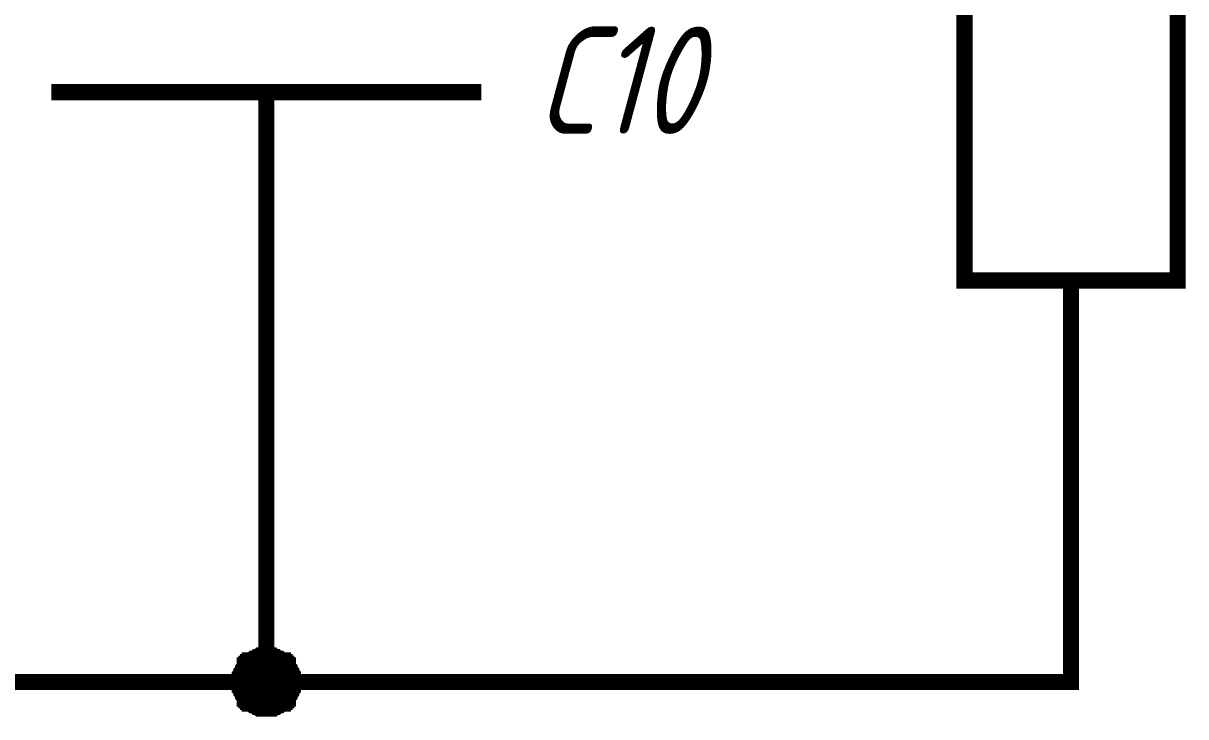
# Model space of a CAD drawing. Extents: x 260 to 1101, y 70 to 664.
# Drawn here: x 519.6 to 541.26, y 128.63 to 141.56 of the extents above; entities that cross this region are included whole.
import ezdxf

# ---------------------------------------------------------------- set-up
doc = ezdxf.new("R2010")
doc.units = 0
doc.header["$MEASUREMENT"] = 0
doc.layers.add('Sheet', color=255, linetype='CONTINUOUS')
doc.styles.add('GOST type A0', font='', dxfattribs={"oblique": 15, "height": 3.5})
doc.styles.get('GOST type A0').set_extended_font_data('GOST type A')

msp = doc.modelspace()

# ---------------------------------------------------------------- linework, layer by layer
at = {"layer": 'Sheet', "const_width": 0.3}
msp.add_lwpolyline([(537.14, 146.771), (541.115, 146.771), (541.115, 136.767), (537.14, 136.767), (537.14, 146.771)], close=True, dxfattribs=at)
at = {"layer": 'Sheet'}
for points, const_width in [([(520.121, 140.278), (528.133, 140.278)], 0.3), ([(524.127, 140.278), (524.127, 137.793)], 0.3), ([(524.127, 137.793), (524.127, 129.28), (509.127, 129.28)], 0.3), ([(539.127, 136.767), (539.127, 134.282)], 0.3), ([(539.127, 134.282), (539.127, 129.28), (524.127, 129.28)], 0.3), ([(523.63, 129.28), (523.63, 129.311), (523.63, 129.342), (523.63, 129.342), (523.63, 129.373), (523.63, 129.405), (523.661, 129.436), (523.661, 129.467), (523.661, 129.467), (523.692, 129.498), (523.692, 129.529), (523.692, 129.529), (523.723, 129.56), (523.723, 129.591), (523.754, 129.591), (523.754, 129.622), (523.786, 129.622), (523.786, 129.653), (523.817, 129.653), (523.817, 129.684), (523.848, 129.684), (523.879, 129.715), (523.879, 129.715), (523.91, 129.715), (523.941, 129.746), (523.941, 129.746), (523.972, 129.746), (524.003, 129.777), (524.034, 129.777), (524.065, 129.777), (524.065, 129.777), (524.096, 129.777), (524.127, 129.777)], 0.3), ([(523.63, 129.28), (523.63, 129.311), (523.63, 129.342), (523.63, 129.342), (523.63, 129.373), (523.63, 129.405), (523.661, 129.436), (523.661, 129.467), (523.661, 129.467), (523.692, 129.498), (523.692, 129.529), (523.692, 129.529), (523.723, 129.56), (523.723, 129.591), (523.754, 129.591), (523.754, 129.622), (523.786, 129.622), (523.786, 129.653), (523.817, 129.653), (523.817, 129.684), (523.848, 129.684), (523.879, 129.715), (523.879, 129.715), (523.91, 129.715), (523.941, 129.746), (523.941, 129.746), (523.972, 129.746), (524.003, 129.777), (524.034, 129.777), (524.065, 129.777), (524.065, 129.777), (524.096, 129.777), (524.127, 129.777)], 0.3), ([(523.63, 129.28), (523.63, 129.311), (523.63, 129.342), (523.63, 129.342), (523.63, 129.373), (523.63, 129.405), (523.661, 129.436), (523.661, 129.467), (523.661, 129.467), (523.692, 129.498), (523.692, 129.529), (523.692, 129.529), (523.723, 129.56), (523.723, 129.591), (523.754, 129.591), (523.754, 129.622), (523.786, 129.622), (523.786, 129.653), (523.817, 129.653), (523.817, 129.684), (523.848, 129.684), (523.879, 129.715), (523.879, 129.715), (523.91, 129.715), (523.941, 129.746), (523.941, 129.746), (523.972, 129.746), (524.003, 129.777), (524.034, 129.777), (524.065, 129.777), (524.065, 129.777), (524.096, 129.777), (524.127, 129.777)], 0.3), ([(523.63, 129.28), (523.63, 129.311), (523.63, 129.342), (523.63, 129.342), (523.63, 129.373), (523.63, 129.405), (523.661, 129.436), (523.661, 129.467), (523.661, 129.467), (523.692, 129.498), (523.692, 129.529), (523.692, 129.529), (523.723, 129.56), (523.723, 129.591), (523.754, 129.591), (523.754, 129.622), (523.786, 129.622), (523.786, 129.653), (523.817, 129.653), (523.817, 129.684), (523.848, 129.684), (523.879, 129.715), (523.879, 129.715), (523.91, 129.715), (523.941, 129.746), (523.941, 129.746), (523.972, 129.746), (524.003, 129.777), (524.034, 129.777), (524.065, 129.777), (524.065, 129.777), (524.096, 129.777), (524.127, 129.777)], 0.3), ([(523.63, 129.28), (523.63, 129.311), (523.63, 129.342), (523.63, 129.342), (523.63, 129.373), (523.63, 129.405), (523.661, 129.436), (523.661, 129.467), (523.661, 129.467), (523.692, 129.498), (523.692, 129.529), (523.692, 129.529), (523.723, 129.56), (523.723, 129.591), (523.754, 129.591), (523.754, 129.622), (523.786, 129.622), (523.786, 129.653), (523.817, 129.653), (523.817, 129.684), (523.848, 129.684), (523.879, 129.715), (523.879, 129.715), (523.91, 129.715), (523.941, 129.746), (523.941, 129.746), (523.972, 129.746), (524.003, 129.777), (524.034, 129.777), (524.065, 129.777), (524.065, 129.777), (524.096, 129.777), (524.127, 129.777)], 0.0991), ([(523.63, 129.28), (523.63, 129.311), (523.63, 129.342), (523.63, 129.342), (523.63, 129.373), (523.63, 129.405), (523.661, 129.436), (523.661, 129.467), (523.661, 129.467), (523.692, 129.498), (523.692, 129.529), (523.692, 129.529), (523.723, 129.56), (523.723, 129.591), (523.754, 129.591), (523.754, 129.622), (523.786, 129.622), (523.786, 129.653), (523.817, 129.653), (523.817, 129.684), (523.848, 129.684), (523.879, 129.715), (523.879, 129.715), (523.91, 129.715), (523.941, 129.746), (523.941, 129.746), (523.972, 129.746), (524.003, 129.777), (524.034, 129.777), (524.065, 129.777), (524.065, 129.777), (524.096, 129.777), (524.127, 129.777)], 0.0991), ([(523.63, 129.28), (523.63, 129.311), (523.63, 129.342), (523.63, 129.342), (523.63, 129.373), (523.63, 129.405), (523.661, 129.436), (523.661, 129.467), (523.661, 129.467), (523.692, 129.498), (523.692, 129.529), (523.692, 129.529), (523.723, 129.56), (523.723, 129.591), (523.754, 129.591), (523.754, 129.622), (523.786, 129.622), (523.786, 129.653), (523.817, 129.653), (523.817, 129.684), (523.848, 129.684), (523.879, 129.715), (523.879, 129.715), (523.91, 129.715), (523.941, 129.746), (523.941, 129.746), (523.972, 129.746), (524.003, 129.777), (524.034, 129.777), (524.065, 129.777), (524.065, 129.777), (524.096, 129.777), (524.127, 129.777)], 0.0991), ([(523.63, 129.28), (523.63, 129.311), (523.63, 129.342), (523.63, 129.342), (523.63, 129.373), (523.63, 129.405), (523.661, 129.436), (523.661, 129.467), (523.661, 129.467), (523.692, 129.498), (523.692, 129.529), (523.692, 129.529), (523.723, 129.56), (523.723, 129.591), (523.754, 129.591), (523.754, 129.622), (523.786, 129.622), (523.786, 129.653), (523.817, 129.653), (523.817, 129.684), (523.848, 129.684), (523.879, 129.715), (523.879, 129.715), (523.91, 129.715), (523.941, 129.746), (523.941, 129.746), (523.972, 129.746), (524.003, 129.777), (524.034, 129.777), (524.065, 129.777), (524.065, 129.777), (524.096, 129.777), (524.127, 129.777)], 0.0991), ([(524.127, 129.777), (524.127, 129.777)], 0.3), ([(524.127, 129.777), (524.158, 129.777), (524.189, 129.777), (524.189, 129.777), (524.22, 129.777), (524.251, 129.777), (524.282, 129.746), (524.313, 129.746), (524.313, 129.746), (524.345, 129.715), (524.376, 129.715), (524.376, 129.715), (524.407, 129.684), (524.438, 129.684), (524.438, 129.653), (524.469, 129.653), (524.469, 129.622), (524.5, 129.622), (524.5, 129.591), (524.531, 129.591), (524.531, 129.56), (524.562, 129.529), (524.562, 129.529), (524.562, 129.498), (524.593, 129.467), (524.593, 129.467), (524.593, 129.436), (524.624, 129.405), (524.624, 129.373), (524.624, 129.342), (524.624, 129.342), (524.624, 129.311), (524.624, 129.28)], 0.3), ([(524.127, 129.777), (524.127, 129.777)], 0.3), ([(524.127, 129.777), (524.158, 129.777), (524.189, 129.777), (524.189, 129.777), (524.22, 129.777), (524.251, 129.777), (524.282, 129.746), (524.313, 129.746), (524.313, 129.746), (524.345, 129.715), (524.376, 129.715), (524.376, 129.715), (524.407, 129.684), (524.438, 129.684), (524.438, 129.653), (524.469, 129.653), (524.469, 129.622), (524.5, 129.622), (524.5, 129.591), (524.531, 129.591), (524.531, 129.56), (524.562, 129.529), (524.562, 129.529), (524.562, 129.498), (524.593, 129.467), (524.593, 129.467), (524.593, 129.436), (524.624, 129.405), (524.624, 129.373), (524.624, 129.342), (524.624, 129.342), (524.624, 129.311), (524.624, 129.28)], 0.3), ([(524.127, 129.777), (524.127, 129.777)], 0.3), ([(524.127, 129.777), (524.158, 129.777), (524.189, 129.777), (524.189, 129.777), (524.22, 129.777), (524.251, 129.777), (524.282, 129.746), (524.313, 129.746), (524.313, 129.746), (524.345, 129.715), (524.376, 129.715), (524.376, 129.715), (524.407, 129.684), (524.438, 129.684), (524.438, 129.653), (524.469, 129.653), (524.469, 129.622), (524.5, 129.622), (524.5, 129.591), (524.531, 129.591), (524.531, 129.56), (524.562, 129.529), (524.562, 129.529), (524.562, 129.498), (524.593, 129.467), (524.593, 129.467), (524.593, 129.436), (524.624, 129.405), (524.624, 129.373), (524.624, 129.342), (524.624, 129.342), (524.624, 129.311), (524.624, 129.28)], 0.3), ([(524.127, 129.777), (524.127, 129.777)], 0.3), ([(524.127, 129.777), (524.158, 129.777), (524.189, 129.777), (524.189, 129.777), (524.22, 129.777), (524.251, 129.777), (524.282, 129.746), (524.313, 129.746), (524.313, 129.746), (524.345, 129.715), (524.376, 129.715), (524.376, 129.715), (524.407, 129.684), (524.438, 129.684), (524.438, 129.653), (524.469, 129.653), (524.469, 129.622), (524.5, 129.622), (524.5, 129.591), (524.531, 129.591), (524.531, 129.56), (524.562, 129.529), (524.562, 129.529), (524.562, 129.498), (524.593, 129.467), (524.593, 129.467), (524.593, 129.436), (524.624, 129.405), (524.624, 129.373), (524.624, 129.342), (524.624, 129.342), (524.624, 129.311), (524.624, 129.28)], 0.3), ([(524.127, 129.777), (524.127, 129.777)], 0.0991), ([(524.127, 129.777), (524.158, 129.777), (524.189, 129.777), (524.189, 129.777), (524.22, 129.777), (524.251, 129.777), (524.282, 129.746), (524.313, 129.746), (524.313, 129.746), (524.345, 129.715), (524.376, 129.715), (524.376, 129.715), (524.407, 129.684), (524.438, 129.684), (524.438, 129.653), (524.469, 129.653), (524.469, 129.622), (524.5, 129.622), (524.5, 129.591), (524.531, 129.591), (524.531, 129.56), (524.562, 129.529), (524.562, 129.529), (524.562, 129.498), (524.593, 129.467), (524.593, 129.467), (524.593, 129.436), (524.624, 129.405), (524.624, 129.373), (524.624, 129.342), (524.624, 129.342), (524.624, 129.311), (524.624, 129.28)], 0.0991), ([(524.127, 129.777), (524.127, 129.777)], 0.0991), ([(524.127, 129.777), (524.158, 129.777), (524.189, 129.777), (524.189, 129.777), (524.22, 129.777), (524.251, 129.777), (524.282, 129.746), (524.313, 129.746), (524.313, 129.746), (524.345, 129.715), (524.376, 129.715), (524.376, 129.715), (524.407, 129.684), (524.438, 129.684), (524.438, 129.653), (524.469, 129.653), (524.469, 129.622), (524.5, 129.622), (524.5, 129.591), (524.531, 129.591), (524.531, 129.56), (524.562, 129.529), (524.562, 129.529), (524.562, 129.498), (524.593, 129.467), (524.593, 129.467), (524.593, 129.436), (524.624, 129.405), (524.624, 129.373), (524.624, 129.342), (524.624, 129.342), (524.624, 129.311), (524.624, 129.28)], 0.0991), ([(524.127, 129.777), (524.127, 129.777)], 0.0991), ([(524.127, 129.777), (524.158, 129.777), (524.189, 129.777), (524.189, 129.777), (524.22, 129.777), (524.251, 129.777), (524.282, 129.746), (524.313, 129.746), (524.313, 129.746), (524.345, 129.715), (524.376, 129.715), (524.376, 129.715), (524.407, 129.684), (524.438, 129.684), (524.438, 129.653), (524.469, 129.653), (524.469, 129.622), (524.5, 129.622), (524.5, 129.591), (524.531, 129.591), (524.531, 129.56), (524.562, 129.529), (524.562, 129.529), (524.562, 129.498), (524.593, 129.467), (524.593, 129.467), (524.593, 129.436), (524.624, 129.405), (524.624, 129.373), (524.624, 129.342), (524.624, 129.342), (524.624, 129.311), (524.624, 129.28)], 0.0991), ([(524.127, 129.777), (524.127, 129.777)], 0.0991), ([(524.127, 129.777), (524.158, 129.777), (524.189, 129.777), (524.189, 129.777), (524.22, 129.777), (524.251, 129.777), (524.282, 129.746), (524.313, 129.746), (524.313, 129.746), (524.345, 129.715), (524.376, 129.715), (524.376, 129.715), (524.407, 129.684), (524.438, 129.684), (524.438, 129.653), (524.469, 129.653), (524.469, 129.622), (524.5, 129.622), (524.5, 129.591), (524.531, 129.591), (524.531, 129.56), (524.562, 129.529), (524.562, 129.529), (524.562, 129.498), (524.593, 129.467), (524.593, 129.467), (524.593, 129.436), (524.624, 129.405), (524.624, 129.373), (524.624, 129.342), (524.624, 129.342), (524.624, 129.311), (524.624, 129.28)], 0.0991), ([(524.127, 128.783), (524.096, 128.783), (524.065, 128.783), (524.065, 128.783), (524.034, 128.783), (524.003, 128.783), (523.972, 128.814), (523.941, 128.814), (523.941, 128.814), (523.91, 128.845), (523.879, 128.845), (523.879, 128.845), (523.848, 128.876), (523.817, 128.876), (523.817, 128.907), (523.786, 128.907), (523.786, 128.939), (523.754, 128.939), (523.754, 128.97), (523.723, 128.97), (523.723, 129.001), (523.692, 129.032), (523.692, 129.032), (523.692, 129.063), (523.661, 129.094), (523.661, 129.094), (523.661, 129.125), (523.63, 129.156), (523.63, 129.187), (523.63, 129.218), (523.63, 129.218), (523.63, 129.249), (523.63, 129.28)], 0.3), ([(523.63, 129.28), (523.63, 129.28)], 0.3), ([(524.127, 128.783), (524.096, 128.783), (524.065, 128.783), (524.065, 128.783), (524.034, 128.783), (524.003, 128.783), (523.972, 128.814), (523.941, 128.814), (523.941, 128.814), (523.91, 128.845), (523.879, 128.845), (523.879, 128.845), (523.848, 128.876), (523.817, 128.876), (523.817, 128.907), (523.786, 128.907), (523.786, 128.939), (523.754, 128.939), (523.754, 128.97), (523.723, 128.97), (523.723, 129.001), (523.692, 129.032), (523.692, 129.032), (523.692, 129.063), (523.661, 129.094), (523.661, 129.094), (523.661, 129.125), (523.63, 129.156), (523.63, 129.187), (523.63, 129.218), (523.63, 129.218), (523.63, 129.249), (523.63, 129.28)], 0.3), ([(523.63, 129.28), (523.63, 129.28)], 0.3), ([(524.127, 128.783), (524.096, 128.783), (524.065, 128.783), (524.065, 128.783), (524.034, 128.783), (524.003, 128.783), (523.972, 128.814), (523.941, 128.814), (523.941, 128.814), (523.91, 128.845), (523.879, 128.845), (523.879, 128.845), (523.848, 128.876), (523.817, 128.876), (523.817, 128.907), (523.786, 128.907), (523.786, 128.939), (523.754, 128.939), (523.754, 128.97), (523.723, 128.97), (523.723, 129.001), (523.692, 129.032), (523.692, 129.032), (523.692, 129.063), (523.661, 129.094), (523.661, 129.094), (523.661, 129.125), (523.63, 129.156), (523.63, 129.187), (523.63, 129.218), (523.63, 129.218), (523.63, 129.249), (523.63, 129.28)], 0.3), ([(523.63, 129.28), (523.63, 129.28)], 0.3), ([(524.127, 128.783), (524.096, 128.783), (524.065, 128.783), (524.065, 128.783), (524.034, 128.783), (524.003, 128.783), (523.972, 128.814), (523.941, 128.814), (523.941, 128.814), (523.91, 128.845), (523.879, 128.845), (523.879, 128.845), (523.848, 128.876), (523.817, 128.876), (523.817, 128.907), (523.786, 128.907), (523.786, 128.939), (523.754, 128.939), (523.754, 128.97), (523.723, 128.97), (523.723, 129.001), (523.692, 129.032), (523.692, 129.032), (523.692, 129.063), (523.661, 129.094), (523.661, 129.094), (523.661, 129.125), (523.63, 129.156), (523.63, 129.187), (523.63, 129.218), (523.63, 129.218), (523.63, 129.249), (523.63, 129.28)], 0.3), ([(523.63, 129.28), (523.63, 129.28)], 0.3), ([(524.624, 129.28), (524.624, 129.249), (524.624, 129.218), (524.624, 129.218), (524.624, 129.187), (524.624, 129.156), (524.593, 129.125), (524.593, 129.094), (524.593, 129.094), (524.562, 129.063), (524.562, 129.032), (524.562, 129.032), (524.531, 129.001), (524.531, 128.97), (524.5, 128.97), (524.5, 128.939), (524.469, 128.939), (524.469, 128.907), (524.438, 128.907), (524.438, 128.876), (524.407, 128.876), (524.376, 128.845), (524.376, 128.845), (524.345, 128.845), (524.313, 128.814), (524.313, 128.814), (524.282, 128.814), (524.251, 128.783), (524.22, 128.783), (524.189, 128.783), (524.189, 128.783), (524.158, 128.783), (524.127, 128.783)], 0.3), ([(524.624, 129.28), (524.624, 129.249), (524.624, 129.218), (524.624, 129.218), (524.624, 129.187), (524.624, 129.156), (524.593, 129.125), (524.593, 129.094), (524.593, 129.094), (524.562, 129.063), (524.562, 129.032), (524.562, 129.032), (524.531, 129.001), (524.531, 128.97), (524.5, 128.97), (524.5, 128.939), (524.469, 128.939), (524.469, 128.907), (524.438, 128.907), (524.438, 128.876), (524.407, 128.876), (524.376, 128.845), (524.376, 128.845), (524.345, 128.845), (524.313, 128.814), (524.313, 128.814), (524.282, 128.814), (524.251, 128.783), (524.22, 128.783), (524.189, 128.783), (524.189, 128.783), (524.158, 128.783), (524.127, 128.783)], 0.3), ([(524.624, 129.28), (524.624, 129.249), (524.624, 129.218), (524.624, 129.218), (524.624, 129.187), (524.624, 129.156), (524.593, 129.125), (524.593, 129.094), (524.593, 129.094), (524.562, 129.063), (524.562, 129.032), (524.562, 129.032), (524.531, 129.001), (524.531, 128.97), (524.5, 128.97), (524.5, 128.939), (524.469, 128.939), (524.469, 128.907), (524.438, 128.907), (524.438, 128.876), (524.407, 128.876), (524.376, 128.845), (524.376, 128.845), (524.345, 128.845), (524.313, 128.814), (524.313, 128.814), (524.282, 128.814), (524.251, 128.783), (524.22, 128.783), (524.189, 128.783), (524.189, 128.783), (524.158, 128.783), (524.127, 128.783)], 0.3), ([(524.624, 129.28), (524.624, 129.249), (524.624, 129.218), (524.624, 129.218), (524.624, 129.187), (524.624, 129.156), (524.593, 129.125), (524.593, 129.094), (524.593, 129.094), (524.562, 129.063), (524.562, 129.032), (524.562, 129.032), (524.531, 129.001), (524.531, 128.97), (524.5, 128.97), (524.5, 128.939), (524.469, 128.939), (524.469, 128.907), (524.438, 128.907), (524.438, 128.876), (524.407, 128.876), (524.376, 128.845), (524.376, 128.845), (524.345, 128.845), (524.313, 128.814), (524.313, 128.814), (524.282, 128.814), (524.251, 128.783), (524.22, 128.783), (524.189, 128.783), (524.189, 128.783), (524.158, 128.783), (524.127, 128.783)], 0.3), ([(524.624, 129.28), (524.624, 129.28), (524.624, 129.28), (524.624, 129.28), (524.624, 129.28), (524.624, 129.28), (524.624, 129.28), (524.624, 129.28), (524.624, 129.28), (524.624, 129.28), (524.624, 129.28), (524.624, 129.28), (524.624, 129.28), (524.624, 129.28), (524.624, 129.28), (524.624, 129.28), (524.624, 129.28), (524.624, 129.28), (524.624, 129.28), (524.624, 129.28), (524.624, 129.28), (524.624, 129.28), (524.624, 129.28), (524.624, 129.28), (524.624, 129.28), (524.624, 129.28), (524.624, 129.28), (524.624, 129.28), (524.624, 129.28), (524.624, 129.28), (524.624, 129.28), (524.624, 129.28), (524.624, 129.28)], 0.3), ([(524.624, 129.28), (524.624, 129.28)], 0.3), ([(524.624, 129.28), (524.624, 129.28), (524.624, 129.28), (524.624, 129.28), (524.624, 129.28), (524.624, 129.28), (524.624, 129.28), (524.624, 129.28), (524.624, 129.28), (524.624, 129.28), (524.624, 129.28), (524.624, 129.28), (524.624, 129.28), (524.624, 129.28), (524.624, 129.28), (524.624, 129.28), (524.624, 129.28), (524.624, 129.28), (524.624, 129.28), (524.624, 129.28), (524.624, 129.28), (524.624, 129.28), (524.624, 129.28), (524.624, 129.28), (524.624, 129.28), (524.624, 129.28), (524.624, 129.28), (524.624, 129.28), (524.624, 129.28), (524.624, 129.28), (524.624, 129.28), (524.624, 129.28), (524.624, 129.28)], 0.3), ([(524.624, 129.28), (524.624, 129.28)], 0.3), ([(524.624, 129.28), (524.624, 129.28), (524.624, 129.28), (524.624, 129.28), (524.624, 129.28), (524.624, 129.28), (524.624, 129.28), (524.624, 129.28), (524.624, 129.28), (524.624, 129.28), (524.624, 129.28), (524.624, 129.28), (524.624, 129.28), (524.624, 129.28), (524.624, 129.28), (524.624, 129.28), (524.624, 129.28), (524.624, 129.28), (524.624, 129.28), (524.624, 129.28), (524.624, 129.28), (524.624, 129.28), (524.624, 129.28), (524.624, 129.28), (524.624, 129.28), (524.624, 129.28), (524.624, 129.28), (524.624, 129.28), (524.624, 129.28), (524.624, 129.28), (524.624, 129.28), (524.624, 129.28), (524.624, 129.28)], 0.3), ([(524.624, 129.28), (524.624, 129.28)], 0.3), ([(524.624, 129.28), (524.624, 129.28), (524.624, 129.28), (524.624, 129.28), (524.624, 129.28), (524.624, 129.28), (524.624, 129.28), (524.624, 129.28), (524.624, 129.28), (524.624, 129.28), (524.624, 129.28), (524.624, 129.28), (524.624, 129.28), (524.624, 129.28), (524.624, 129.28), (524.624, 129.28), (524.624, 129.28), (524.624, 129.28), (524.624, 129.28), (524.624, 129.28), (524.624, 129.28), (524.624, 129.28), (524.624, 129.28), (524.624, 129.28), (524.624, 129.28), (524.624, 129.28), (524.624, 129.28), (524.624, 129.28), (524.624, 129.28), (524.624, 129.28), (524.624, 129.28), (524.624, 129.28), (524.624, 129.28)], 0.3), ([(524.624, 129.28), (524.624, 129.28)], 0.3), ([(524.127, 128.783), (524.096, 128.783), (524.065, 128.783), (524.065, 128.783), (524.034, 128.783), (524.003, 128.783), (523.972, 128.814), (523.941, 128.814), (523.941, 128.814), (523.91, 128.845), (523.879, 128.845), (523.879, 128.845), (523.848, 128.876), (523.817, 128.876), (523.817, 128.907), (523.786, 128.907), (523.786, 128.939), (523.754, 128.939), (523.754, 128.97), (523.723, 128.97), (523.723, 129.001), (523.692, 129.032), (523.692, 129.032), (523.692, 129.063), (523.661, 129.094), (523.661, 129.094), (523.661, 129.125), (523.63, 129.156), (523.63, 129.187), (523.63, 129.218), (523.63, 129.218), (523.63, 129.249), (523.63, 129.28)], 0.0991), ([(523.63, 129.28), (523.63, 129.28)], 0.0991), ([(524.127, 128.783), (524.096, 128.783), (524.065, 128.783), (524.065, 128.783), (524.034, 128.783), (524.003, 128.783), (523.972, 128.814), (523.941, 128.814), (523.941, 128.814), (523.91, 128.845), (523.879, 128.845), (523.879, 128.845), (523.848, 128.876), (523.817, 128.876), (523.817, 128.907), (523.786, 128.907), (523.786, 128.939), (523.754, 128.939), (523.754, 128.97), (523.723, 128.97), (523.723, 129.001), (523.692, 129.032), (523.692, 129.032), (523.692, 129.063), (523.661, 129.094), (523.661, 129.094), (523.661, 129.125), (523.63, 129.156), (523.63, 129.187), (523.63, 129.218), (523.63, 129.218), (523.63, 129.249), (523.63, 129.28)], 0.0991), ([(523.63, 129.28), (523.63, 129.28)], 0.0991), ([(524.127, 128.783), (524.096, 128.783), (524.065, 128.783), (524.065, 128.783), (524.034, 128.783), (524.003, 128.783), (523.972, 128.814), (523.941, 128.814), (523.941, 128.814), (523.91, 128.845), (523.879, 128.845), (523.879, 128.845), (523.848, 128.876), (523.817, 128.876), (523.817, 128.907), (523.786, 128.907), (523.786, 128.939), (523.754, 128.939), (523.754, 128.97), (523.723, 128.97), (523.723, 129.001), (523.692, 129.032), (523.692, 129.032), (523.692, 129.063), (523.661, 129.094), (523.661, 129.094), (523.661, 129.125), (523.63, 129.156), (523.63, 129.187), (523.63, 129.218), (523.63, 129.218), (523.63, 129.249), (523.63, 129.28)], 0.0991), ([(523.63, 129.28), (523.63, 129.28)], 0.0991), ([(524.127, 128.783), (524.096, 128.783), (524.065, 128.783), (524.065, 128.783), (524.034, 128.783), (524.003, 128.783), (523.972, 128.814), (523.941, 128.814), (523.941, 128.814), (523.91, 128.845), (523.879, 128.845), (523.879, 128.845), (523.848, 128.876), (523.817, 128.876), (523.817, 128.907), (523.786, 128.907), (523.786, 128.939), (523.754, 128.939), (523.754, 128.97), (523.723, 128.97), (523.723, 129.001), (523.692, 129.032), (523.692, 129.032), (523.692, 129.063), (523.661, 129.094), (523.661, 129.094), (523.661, 129.125), (523.63, 129.156), (523.63, 129.187), (523.63, 129.218), (523.63, 129.218), (523.63, 129.249), (523.63, 129.28)], 0.0991), ([(523.63, 129.28), (523.63, 129.28)], 0.0991), ([(524.624, 129.28), (524.624, 129.249), (524.624, 129.218), (524.624, 129.218), (524.624, 129.187), (524.624, 129.156), (524.593, 129.125), (524.593, 129.094), (524.593, 129.094), (524.562, 129.063), (524.562, 129.032), (524.562, 129.032), (524.531, 129.001), (524.531, 128.97), (524.5, 128.97), (524.5, 128.939), (524.469, 128.939), (524.469, 128.907), (524.438, 128.907), (524.438, 128.876), (524.407, 128.876), (524.376, 128.845), (524.376, 128.845), (524.345, 128.845), (524.313, 128.814), (524.313, 128.814), (524.282, 128.814), (524.251, 128.783), (524.22, 128.783), (524.189, 128.783), (524.189, 128.783), (524.158, 128.783), (524.127, 128.783)], 0.0991), ([(524.624, 129.28), (524.624, 129.249), (524.624, 129.218), (524.624, 129.218), (524.624, 129.187), (524.624, 129.156), (524.593, 129.125), (524.593, 129.094), (524.593, 129.094), (524.562, 129.063), (524.562, 129.032), (524.562, 129.032), (524.531, 129.001), (524.531, 128.97), (524.5, 128.97), (524.5, 128.939), (524.469, 128.939), (524.469, 128.907), (524.438, 128.907), (524.438, 128.876), (524.407, 128.876), (524.376, 128.845), (524.376, 128.845), (524.345, 128.845), (524.313, 128.814), (524.313, 128.814), (524.282, 128.814), (524.251, 128.783), (524.22, 128.783), (524.189, 128.783), (524.189, 128.783), (524.158, 128.783), (524.127, 128.783)], 0.0991), ([(524.624, 129.28), (524.624, 129.249), (524.624, 129.218), (524.624, 129.218), (524.624, 129.187), (524.624, 129.156), (524.593, 129.125), (524.593, 129.094), (524.593, 129.094), (524.562, 129.063), (524.562, 129.032), (524.562, 129.032), (524.531, 129.001), (524.531, 128.97), (524.5, 128.97), (524.5, 128.939), (524.469, 128.939), (524.469, 128.907), (524.438, 128.907), (524.438, 128.876), (524.407, 128.876), (524.376, 128.845), (524.376, 128.845), (524.345, 128.845), (524.313, 128.814), (524.313, 128.814), (524.282, 128.814), (524.251, 128.783), (524.22, 128.783), (524.189, 128.783), (524.189, 128.783), (524.158, 128.783), (524.127, 128.783)], 0.0991), ([(524.624, 129.28), (524.624, 129.249), (524.624, 129.218), (524.624, 129.218), (524.624, 129.187), (524.624, 129.156), (524.593, 129.125), (524.593, 129.094), (524.593, 129.094), (524.562, 129.063), (524.562, 129.032), (524.562, 129.032), (524.531, 129.001), (524.531, 128.97), (524.5, 128.97), (524.5, 128.939), (524.469, 128.939), (524.469, 128.907), (524.438, 128.907), (524.438, 128.876), (524.407, 128.876), (524.376, 128.845), (524.376, 128.845), (524.345, 128.845), (524.313, 128.814), (524.313, 128.814), (524.282, 128.814), (524.251, 128.783), (524.22, 128.783), (524.189, 128.783), (524.189, 128.783), (524.158, 128.783), (524.127, 128.783)], 0.0991), ([(524.624, 129.28), (524.624, 129.28), (524.624, 129.28), (524.624, 129.28), (524.624, 129.28), (524.624, 129.28), (524.624, 129.28), (524.624, 129.28), (524.624, 129.28), (524.624, 129.28), (524.624, 129.28), (524.624, 129.28), (524.624, 129.28), (524.624, 129.28), (524.624, 129.28), (524.624, 129.28), (524.624, 129.28), (524.624, 129.28), (524.624, 129.28), (524.624, 129.28), (524.624, 129.28), (524.624, 129.28), (524.624, 129.28), (524.624, 129.28), (524.624, 129.28), (524.624, 129.28), (524.624, 129.28), (524.624, 129.28), (524.624, 129.28), (524.624, 129.28), (524.624, 129.28), (524.624, 129.28), (524.624, 129.28)], 0.0991), ([(524.624, 129.28), (524.624, 129.28)], 0.0991), ([(524.624, 129.28), (524.624, 129.28), (524.624, 129.28), (524.624, 129.28), (524.624, 129.28), (524.624, 129.28), (524.624, 129.28), (524.624, 129.28), (524.624, 129.28), (524.624, 129.28), (524.624, 129.28), (524.624, 129.28), (524.624, 129.28), (524.624, 129.28), (524.624, 129.28), (524.624, 129.28), (524.624, 129.28), (524.624, 129.28), (524.624, 129.28), (524.624, 129.28), (524.624, 129.28), (524.624, 129.28), (524.624, 129.28), (524.624, 129.28), (524.624, 129.28), (524.624, 129.28), (524.624, 129.28), (524.624, 129.28), (524.624, 129.28), (524.624, 129.28), (524.624, 129.28), (524.624, 129.28), (524.624, 129.28)], 0.0991), ([(524.624, 129.28), (524.624, 129.28)], 0.0991), ([(524.624, 129.28), (524.624, 129.28), (524.624, 129.28), (524.624, 129.28), (524.624, 129.28), (524.624, 129.28), (524.624, 129.28), (524.624, 129.28), (524.624, 129.28), (524.624, 129.28), (524.624, 129.28), (524.624, 129.28), (524.624, 129.28), (524.624, 129.28), (524.624, 129.28), (524.624, 129.28), (524.624, 129.28), (524.624, 129.28), (524.624, 129.28), (524.624, 129.28), (524.624, 129.28), (524.624, 129.28), (524.624, 129.28), (524.624, 129.28), (524.624, 129.28), (524.624, 129.28), (524.624, 129.28), (524.624, 129.28), (524.624, 129.28), (524.624, 129.28), (524.624, 129.28), (524.624, 129.28), (524.624, 129.28)], 0.0991), ([(524.624, 129.28), (524.624, 129.28)], 0.0991), ([(524.624, 129.28), (524.624, 129.28), (524.624, 129.28), (524.624, 129.28), (524.624, 129.28), (524.624, 129.28), (524.624, 129.28), (524.624, 129.28), (524.624, 129.28), (524.624, 129.28), (524.624, 129.28), (524.624, 129.28), (524.624, 129.28), (524.624, 129.28), (524.624, 129.28), (524.624, 129.28), (524.624, 129.28), (524.624, 129.28), (524.624, 129.28), (524.624, 129.28), (524.624, 129.28), (524.624, 129.28), (524.624, 129.28), (524.624, 129.28), (524.624, 129.28), (524.624, 129.28), (524.624, 129.28), (524.624, 129.28), (524.624, 129.28), (524.624, 129.28), (524.624, 129.28), (524.624, 129.28), (524.624, 129.28)], 0.0991), ([(524.624, 129.28), (524.624, 129.28)], 0.0991)]:
    msp.add_lwpolyline(points, dxfattribs=dict(at, const_width=const_width))
at = {"layer": 'Sheet', "const_width": 0.508}
msp.add_lwpolyline([(523.809, 129.297, 1), (524.317, 129.297, 1)], format="xyb", close=True, dxfattribs=at)

# ---------------------------------------------------------------- texts
at = {"layer": 'Sheet', "style": 'GOST type A0', "oblique": 15}
msp.add_text('C10', height=2, dxfattribs=at).set_placement((529.127, 139.501))

doc.saveas('drawing.dxf')
